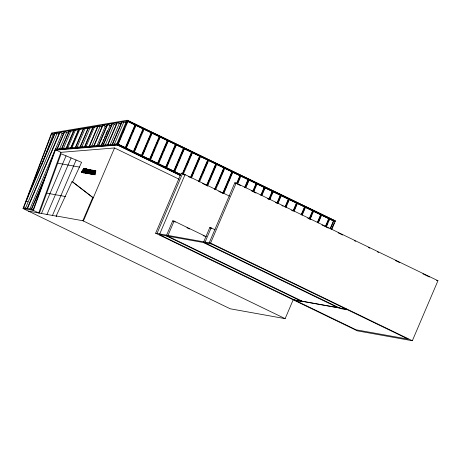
<?xml version="1.0" encoding="UTF-8"?>
<svg xmlns="http://www.w3.org/2000/svg" width="461" height="461" viewBox="0 0 461 461"><rect width="100%" height="100%" fill="white"/><g stroke="black" fill="none" stroke-linecap="round" stroke-linejoin="round"><path stroke-width="0.69" d="M86.818 173.111L87.279 172.495L86.852 172.299C86.121 174.229 86.645 170.772 87.285 170.812C89.52 168.916 83.118 167.988 85.297 169.446M87.538 169.504C86.789 168.455 88.034 171.29 86.305 170.945L87.135 171.175L87.492 170.847M89.497 170.305C89.123 168.507 86.466 174.097 88.293 173.319C90.834 171.354 89.376 167.389 87.619 171.901M92.661 170.76L93.399 170.437L91.929 173.901L91.451 174.016L93.917 174.581L94.298 173.255L94.81 173.348L94.407 173.152C93.306 174.287 94.574 175.174 94.499 174.149C98.821 165.724 90.736 175.076 93.917 174.581M93.399 170.437L93.75 170.8M87.504 172.287L87.625 173.474L88.65 172.489M86.34 169.867L86.08 170.726L85.677 170.535C86.749 167.464 83.487 170.247 83.96 172.253C84.651 173.44 81.067 172.708 82.859 171.077L83.262 171.273L82.755 171.181C82.824 173.18 80.306 171.809 82.369 172.506M81.326 172.132L83.769 168.593L82.917 172.27L83.539 172.397L84.968 169.043L84.668 168.864M95.369 170.679L95.773 170.875L95.052 174.782L93.427 174.275L93.894 173.059L94.822 173.278L93.94 172.996L94.805 171.578L95.208 171.774M84.213 172.714C85.383 173.301 80.122 172.552 82.352 170.985L83.28 171.204L82.876 171.008L83.257 169.504L83.66 169.7M94.419 173.082L94.805 171.578M83.003 172.316L82.167 172.281M87.769 170.253L87.665 169.527M92.338 170.703L91.733 170.074L94.782 170.743L94.084 172.385L93.646 172.184C95.179 168.311 91.186 173.175 92.621 174.16M94.05 172.379L94.401 170.916L93.744 170.507M87.025 171.826L87.089 171.308L86.276 171.014C87.377 171.089 85.394 174.558 86.875 172.299M33.008 210.314L55.418 149.012L117.543 143.901M331.718 229.572L335.406 220.917L127.253 120.269L51.563 133.01L23.05 208.522L33.353 210.372L55.522 149.733L117.163 144.794L180.591 175.491M179.202 179.26L114.535 147.958L60.904 152.337L38.736 212.976L33.353 210.372M39.427 213.103L61.117 153.778L81.597 162.324L72.596 181.83L93.26 197.844L72.054 181.571L56.196 215.95L56.732 216.209L28.432 211.126M86.559 169.539L86.311 169.158L85.677 170.535M86.962 169.734L86.334 169.106M90.915 173.734C91.923 176.655 89.999 169.423 93.226 170.466L92.534 172.091L92.131 171.895L92.569 172.097L93.802 170.633M91.33 173.981L92.822 170.27M91.48 173.953C93.796 175.814 92.494 171.993 94.148 170.703M23.396 208.585L51.672 133.702L53.148 134.416L54.41 134.203M41.49 165.297L53.148 134.416M25.297 208.608L56.836 133.88L59.965 133.356M85.539 172.771L86.23 173.198L84.755 172.812L85.602 172.898L86.979 169.377M89.019 173.399C90.546 167.452 91.929 170.535 89.855 173.186C88.155 173.67 90.298 174.16 90.581 172.84M89.422 173.595C90.362 167.533 93.041 170.818 90.454 173.44A1.856 0.766 -64.2 0 1 89.855 173.82C86.155 174.339 91.301 170.985 89.832 169.734C92.188 169.487 90.944 172.362 90.051 173.244A1.856 0.766 -64.2 0 1 89.451 173.624L88.253 173.44M86.904 172.869L87.279 171.532L86.743 171.066M84.64 171.901L84.933 170.904L84.617 170.714L85.337 171.1L85.043 172.097C84.184 172.218 86.386 171.06 86.04 169.832L85.608 169.631L84.645 170.651L85.377 170.835L86.011 169.827M90.938 172.074L91.099 171.671M29.112 193.447L54.824 133.171L55.81 133.644M27.147 208.453L59.602 132.365M27.493 208.51L59.999 132.295L62.154 133.338L64.033 133.022M29.925 208.896L62.154 133.338M31.267 209.19L46.29 173.976M56.997 148.88L64.384 131.558L65.456 132.082M31.613 209.254L44.072 180.038M57.377 148.851L64.782 131.494L66.666 132.405L69.167 131.984M59.532 149.116L66.666 132.405M61.595 148.494L69.162 130.757M61.981 148.465L69.559 130.688L70.769 131.276L73.904 130.745M63.468 148.39L70.769 131.276M66.2 148.108L73.944 129.95M66.58 148.079L74.342 129.881L75.281 130.336L79.038 129.708M67.525 148.534L75.281 130.336M41.484 213.472L66.061 155.841M70.798 147.727L78.722 129.143M71.184 147.693L79.119 129.08L79.793 129.403L83.55 128.775M71.853 148.021L79.793 129.403M75.402 147.341L83.504 128.342M46.976 214.457L71.086 157.939M75.783 147.307L83.902 128.273L84.98 128.798L88.109 128.267M77.137 147.174L84.98 128.798M80.001 146.955L88.287 127.536M80.387 146.921L88.685 127.472L89.895 128.054L93.024 127.53M52.473 215.443L76.105 160.036M81.597 147.508L89.895 128.054M84.605 146.569L93.064 126.735M84.985 146.54L93.462 126.666L94.407 127.121L98.158 126.487M85.93 146.996L94.407 127.121M89.204 146.183L97.847 125.928M89.59 146.154L98.245 125.859L99.991 126.706L102.498 126.285M91.618 146.344L99.991 126.706M81.706 172.385L84.173 168.789L83.32 172.466L83.879 172.645M93.808 145.797L102.624 125.121L104.376 125.968M94.188 145.768L103.022 125.058L105.31 126.164L107.188 125.847M83.545 172.65L82.577 172.178M87.146 171.262C90.068 170.27 85.452 167.712 85.371 169.239M84.668 171.907L85.608 169.631M83.879 172.472L85.181 172.944M86.737 169.302L85.199 172.702L84.778 172.748M96.752 146.229L105.31 126.164M86.207 171.509L86.708 170.328M85.827 173.002L85.129 172.766M98.406 145.417L107.407 124.32L109.119 125.15M98.792 145.382L107.805 124.251L110.093 125.357L111.971 125.04M88.656 173.636L89.082 173.526L90.189 170.962M101.535 144.541L102.382 142.564M102.941 141.245L103.788 139.268M104.347 137.948L105.194 135.972M105.753 134.652L107.442 130.699M101.639 145.169L110.093 125.357M91.704 170.132C93.237 171.06 88.57 174.535 91.215 173.906M90.177 173.716L91.076 173.659M94.782 170.743L92.137 170.27L92.413 170.495M103.01 145.031L112.184 123.513M103.391 144.996L112.582 123.444L114.201 124.228L116.702 123.807M92.747 170.316L93.151 170.512L92.165 171.907M91.854 174.212L92.333 174.097L93.22 172.039M94.378 170.547L93.646 172.184M105.287 145.123L114.201 124.228M93.249 174.46L93.537 174.321M94.084 174.61L94.47 174.529L94.067 174.333M107.609 144.645L116.967 122.707M107.995 144.61L117.365 122.643L119.249 123.554L121.75 123.133M110.427 144.23L119.249 123.554M112.213 144.258L121.744 121.906M112.593 144.224L122.148 121.837L123.623 122.551L128.008 121.813M114.357 144.281L123.623 122.551M56.196 215.95L82.847 220.738L92.719 197.585M83.383 220.998L114.535 147.958M116.76 144.005L126.527 121.099L127.271 121.093M117.163 144.794L127.593 120.333M118.149 143.515L118.984 141.562M119.537 140.259L120.373 138.3M120.926 136.998L121.762 135.044M122.321 133.742L123.15 131.783M123.709 130.48L124.539 128.527M126.21 124.614L126.763 123.312M335.089 221.666L127.945 121.422L118.212 144.23L180.873 174.558M125.265 147.745L134.998 124.937L135.338 125L125.611 147.808L118.489 144.466M126.498 146.771L130.388 137.649M131.224 135.69L131.777 134.387M132.612 132.434L133.725 129.823M134.278 128.521L135.113 126.568M133.338 151.652L143.066 128.844L143.411 128.907L133.684 151.715L133.338 151.652L125.939 148.073L126.285 148.137L136.012 125.329L135.667 125.265L151.479 132.814L141.752 155.622L134.629 152.28M134.289 151.329L135.125 149.37M135.678 148.067L136.514 146.114M137.067 144.812L137.902 142.858M138.456 141.55L139.291 139.597M142.351 132.428L142.904 131.126M134.353 152.044L144.086 129.23L143.74 129.172M141.406 155.559L151.139 132.751M142.08 155.887L142.426 155.945L152.153 133.137L151.813 133.073L159.552 136.715L149.825 159.529L142.08 155.887L145.14 148.719M145.976 146.759L146.529 145.457M147.364 143.504L147.918 142.201M148.753 140.242L149.865 137.637M150.419 136.335L151.254 134.382M149.479 159.466L159.206 136.658M150.43 159.137L151.266 157.184M151.819 155.881L152.654 153.928M153.208 152.62L154.043 150.666M157.103 143.498L157.656 142.195M158.492 140.242L159.045 138.934M150.493 159.852L160.226 137.044L159.881 136.98L167.625 140.622L157.893 163.436L150.77 160.088M157.553 163.373L167.28 140.559M158.221 163.695L158.567 163.759L168.294 140.951L167.954 140.887L175.693 144.529L165.966 167.337L158.221 163.695L159.892 159.788M160.722 157.835L161.281 156.527M162.116 154.573L162.67 153.271M163.505 151.317L164.617 148.707M165.171 147.405L166.006 145.451M166.559 144.143L167.395 142.19M165.62 167.28L175.347 144.466M166.571 166.951L167.406 164.998M167.96 163.695L168.795 161.736M171.855 154.568L172.408 153.265M173.244 151.312L173.797 150.009M174.356 148.701L175.186 146.748M166.634 167.666L176.367 144.852L176.021 144.794L183.766 148.436L174.033 171.244L166.911 167.902M173.693 171.187L183.42 148.373M180.528 174.494L174.362 171.509L176.033 167.597M176.863 165.643L177.422 164.341M178.257 162.387L179.369 159.777M179.923 158.475L180.758 156.521M181.311 155.219L182.147 153.259M182.706 151.957L183.536 150.004M209.213 242.826L234.816 182.804L236.188 183.052L437.95 280.709L412.347 340.731L357.396 330.86L155.634 233.203L181.236 173.18L182.608 173.428L229.664 196.207M182.32 173.785L191.494 152.28L191.834 152.343L182.66 173.849M157.005 233.45L182.608 173.428M186.601 165.637L187.16 164.335M187.996 162.381L188.549 161.079M189.108 159.771L189.938 157.818M190.497 156.515L191.332 154.562M183.334 174.172L192.508 152.666L192.162 152.603L199.907 156.244L190.733 177.756M159.725 233.969L185.045 174.61M190.387 177.692L199.561 156.187M166.594 235.214L172.714 220.859L174.091 221.107L206.424 236.758M191.615 176.713L192.174 175.411M193.003 173.457L193.562 172.155M194.675 169.544L195.51 167.591M196.063 166.288L196.899 164.329M197.452 163.027L198.288 161.073M198.847 159.771L199.676 157.812M191.401 178.079L200.575 156.573L200.235 156.51L207.974 160.151L198.8 181.663M174.091 221.107L167.689 236.113L302.6 301.408M198.46 181.599L207.634 160.088M202.742 173.451L203.301 172.149M203.854 170.847L204.69 168.887M205.249 167.585L206.079 165.632M206.637 164.329L207.473 162.37M199.475 181.986L208.649 160.48L208.303 160.416L216.048 164.058L206.874 185.57M206.528 185.506L215.702 163.995M207.755 184.527L208.314 183.224M209.427 180.614L210.256 178.661M210.815 177.358L211.651 175.405M212.204 174.097L213.04 172.143M213.593 170.841L214.428 168.882M214.987 167.579L215.817 165.626M207.542 185.892L216.722 164.381L216.376 164.323L224.115 167.965L214.941 189.471M214.601 189.413L223.775 167.902M217.494 184.521L218.053 183.219M218.606 181.916L219.442 179.957M220.001 178.655L220.831 176.701M221.389 175.399L222.219 173.44M222.778 172.137L223.614 170.184M215.615 189.799L224.789 168.288L224.444 168.225L232.188 171.867L223.015 193.378M222.945 192.663L231.843 171.809M223.896 192.341L225.008 189.73M225.567 188.428L226.403 186.475M226.956 185.172L227.792 183.213M228.345 181.911L229.18 179.957M229.739 178.649L230.569 176.696M231.128 175.393L231.964 173.434M223.683 193.706L232.863 172.195M215.062 229.647L209.807 227.521L203.405 242.526L337.913 307.631M205.059 242.123L211.184 227.769M155.634 233.203L210.585 243.074L236.188 183.052M236.579 183.536L239.916 175.716L240.256 175.774L236.919 183.599M237.53 183.207L238.366 181.254M238.919 179.951L239.755 177.992M237.594 183.922L240.93 176.102L240.59 176.039L248.329 179.681L244.993 187.5M244.647 187.443L247.983 179.617M246.289 185.875L248.514 180.66M245.799 187.892L249.136 180.072L248.79 180.009L256.402 183.587L253.066 191.407M252.72 191.35L256.057 183.524M253.671 191.021L254.507 189.068M255.06 187.76L255.895 185.806M253.734 191.736L257.071 183.91L256.731 183.853L264.47 187.494L261.133 195.314M260.788 195.251L264.124 187.431M262.021 194.277L262.851 192.318M263.41 191.015L264.245 189.062M261.808 195.643L265.144 187.817M268.861 199.158L272.197 191.338L272.543 191.396L269.207 199.221M269.812 198.835L270.647 196.876M271.201 195.573L272.036 193.62M269.875 199.544L273.212 191.724L272.872 191.661L280.611 195.303L277.274 203.128M276.934 203.065L280.271 195.239M278.162 202.085L278.991 200.132M279.55 198.829L280.663 196.219M277.948 203.451L281.285 195.631M285.002 206.972L288.338 199.146L288.684 199.21L285.347 207.029M285.953 206.643L286.788 204.69M287.341 203.382L288.177 201.428M286.016 207.358L289.352 199.532L289.012 199.475L304.825 207.018L301.488 214.843M293.075 210.879L296.411 203.053L296.751 203.117L293.415 210.936M294.302 209.899L296.803 204.033M294.089 211.265L297.426 203.439L297.08 203.376M301.142 214.78L304.479 206.96M302.093 214.457L302.929 212.498M303.482 211.196L304.318 209.242M302.157 215.172L305.499 207.346L305.153 207.283L312.892 210.925L309.556 218.75M309.216 218.687L312.552 210.867M309.884 219.015L311.555 215.103M312.391 213.143L312.944 211.841M310.23 219.073L313.566 211.253L313.221 211.19L320.965 214.832L317.629 222.657M317.283 222.594L320.62 214.768M318.234 222.265L319.07 220.312M319.623 219.01L320.458 217.05M318.303 222.98L321.64 215.16L321.294 215.097L329.033 218.739L325.697 226.564M23.05 208.522L230.195 308.784L285.146 318.649L293.282 299.569M325.357 226.501L328.693 218.675M327.137 224.219L327.696 222.911M328.532 220.957L329.085 219.655M326.371 226.887L329.707 219.061L329.367 219.004L333.741 221.015L330.404 228.84M330.064 228.777L333.401 220.957M331.666 228.829L334.179 222.928M83.257 169.504L82.392 170.922L82.876 171.008M95.773 170.875L93.468 174.35M86.345 169.435C85.164 168.495 83.591 172.564 84.64 172.846M86.553 173.129L86.899 173.244L87.279 172.495M87.417 169.527C86.121 170.616 86.76 174.051 85.158 173.008M85.331 169.083L85.734 169.279M51.275 133.765L126.527 121.099M56.196 150.061L117.492 145.054M127.945 121.422L127.599 121.358L134.998 124.937M135.321 124.176L135.667 124.24M174.362 171.509L174.707 171.573L184.435 148.759L184.095 148.701L191.494 152.28M57.677 163.177L79.557 167.107M90.552 173.976L91.589 174.16M335.406 220.917L127.253 120.269M46.717 193.153L65.79 196.582L65.249 196.323M436.538 280.455L437.95 280.709M23.678 207.83L33.284 209.553M293.951 299.736L295.985 300.509L301.482 301.494L300.134 300.843L339.907 307.988L341.52 308.766L347.087 309.769L345.473 308.985L346.159 309.112M294.354 299.927L346.563 309.308M232.517 172.132L239.916 175.716M264.798 187.754L272.197 191.338M280.939 195.568L288.338 199.146M234.816 182.804L236.643 183.691M237.254 183.985L240.486 185.553M251.481 190.871L256.005 193.061M267.645 198.697L268.942 199.319M275.407 202.454L276.698 203.076M281.873 205.583L283.163 206.205M291.571 210.274L292.868 210.902M307.741 218.099L310.973 219.667M321.968 224.985L328.434 228.114M338.132 232.811L342.661 235.001M354.302 240.636L355.592 241.264M368.529 247.522L369.82 248.151M377.305 251.775L378.59 252.398M395.308 260.488L399.808 262.666M422.956 273.869L429.387 276.98M181.236 173.18L185.115 175.059M188.347 176.626L189.644 177.249M202.575 183.513L207.75 186.014M218.745 191.338L223.268 193.528M116.817 144.731L180.263 175.439M56.836 133.88L55.222 133.102L26.26 200.996L27.873 201.78M55.522 149.733L60.904 152.337M95.318 170.668L95.721 170.864M91.733 170.074L92.137 170.27M92.373 170.34L92.776 170.535M209.807 227.521L211.749 228.46M90.529 169.959L90.932 170.155M89.832 169.734L90.212 169.982M90.46 170.023L90.863 170.218M86.633 169.337L87.037 169.533M93.894 173.059L94.344 173.192M84.697 168.812L85.101 169.003M83.827 168.605L84.23 168.801L83.769 168.593M94.459 174.442L95.052 174.782M93.37 174.062L93.773 174.258M93.71 174.356L94.113 174.546M92.269 173.976L92.673 174.172M92.874 174.2L93.278 174.396M91.929 173.901L92.333 174.097M90.575 173.659L90.984 173.855M88.679 173.33L89.428 173.676M88.276 173.376L88.679 173.572M82.352 170.985L82.796 171.117M86.512 172.961L86.916 173.157M86.443 173.002L86.847 173.198M81.822 171.988L82.225 172.184M82.525 172.258L82.928 172.454M172.714 220.859L175.301 222.11M186.941 227.746L189.529 228.996M203.111 235.571L204.402 236.193M210.585 243.074L412.347 340.731M204.782 242.774L339.29 307.879M72.054 181.571L72.596 181.83M166.312 235.865L301.223 301.166M82.847 220.738L285.146 318.649M89.307 170.103C86.933 178.223 85.907 168.403 89.307 170.103M89.117 169.89C87.135 176.73 86.276 170.53 89.117 169.89M211.651 244.007L159.443 234.632L356.076 329.805L408.285 339.181L211.651 244.007"/></g></svg>
